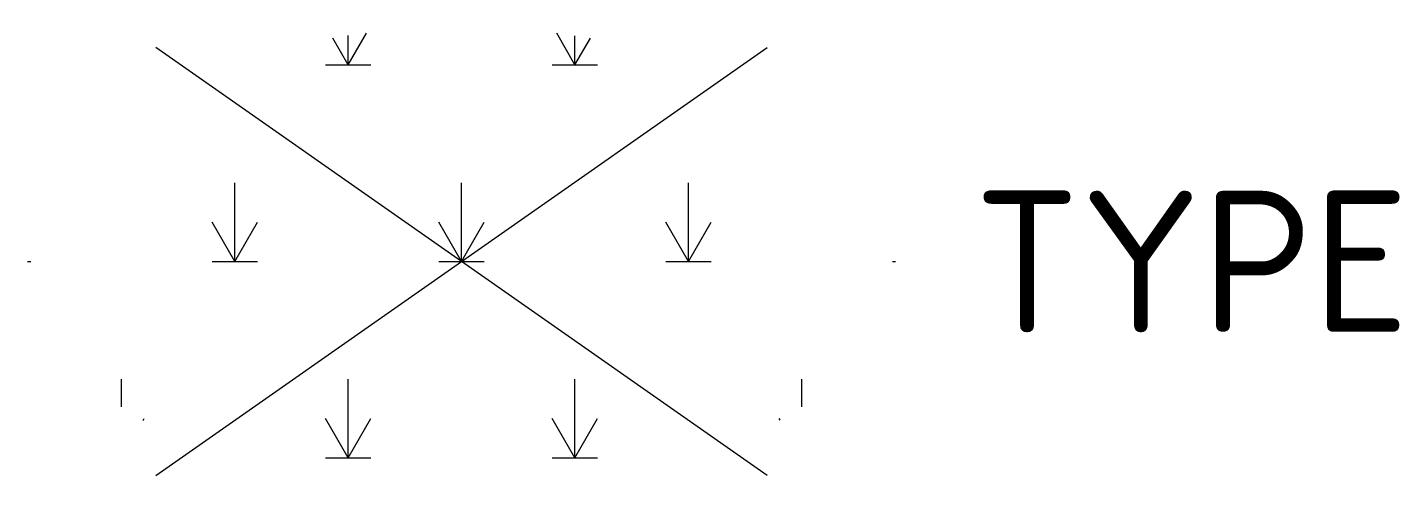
# Model space of a CAD drawing. Header units: metres. Extents: x -5.5 to 11.9, y -3 to 3.
import ezdxf
from ezdxf.enums import TextEntityAlignment as Align

# ---------------------------------------------------------------- set-up
doc = ezdxf.new("R2010")
doc.units = ezdxf.units.M
doc.layers.get('0').update_dxf_attribs({"lineweight": 25})
doc.styles.add('NLCS-ISO', font='NLCS-ISO.ttf')

msp = doc.modelspace()

# ---------------------------------------------------------------- hatches: boundary and pattern name
h = msp.add_hatch()
h.set_pattern_fill('AGR-RIET_01-SO', color=256, scale=0.5, style=0, pattern_type=2)
h.set_pattern_definition([(0, (-0.2887, 0), (1.4434, 2.5), [0.57735, -2.3094]), (60, (0, 0), (-1.4434, 2.5), [0.57735, -2.3094]), (90, (0, 0), (-1.44338, 2.5), [1, -4]), (120, (0, 0), (-2.8868, -6e-07), [0.57735, -2.3094])])
edge = h.paths.add_edge_path()
edge.add_ellipse((0, 0), major_axis=(-5.525, 0), ratio=0.538462, start_angle=0, end_angle=360, ccw=False)

# ---------------------------------------------------------------- linework, layer by layer
for p, q in [((-3.891, -2.724), (3.891, 2.724)), ((3.891, -2.724), (-3.891, 2.724))]:
    msp.add_line(p, q)

# ---------------------------------------------------------------- texts
at = {"style": 'NLCS-ISO'}
msp.add_attdef('TYPE', text='', height=1.8, dxfattribs=at).set_placement((6.525, 0), align=Align.MIDDLE_LEFT)

doc.saveas('drawing.dxf')
